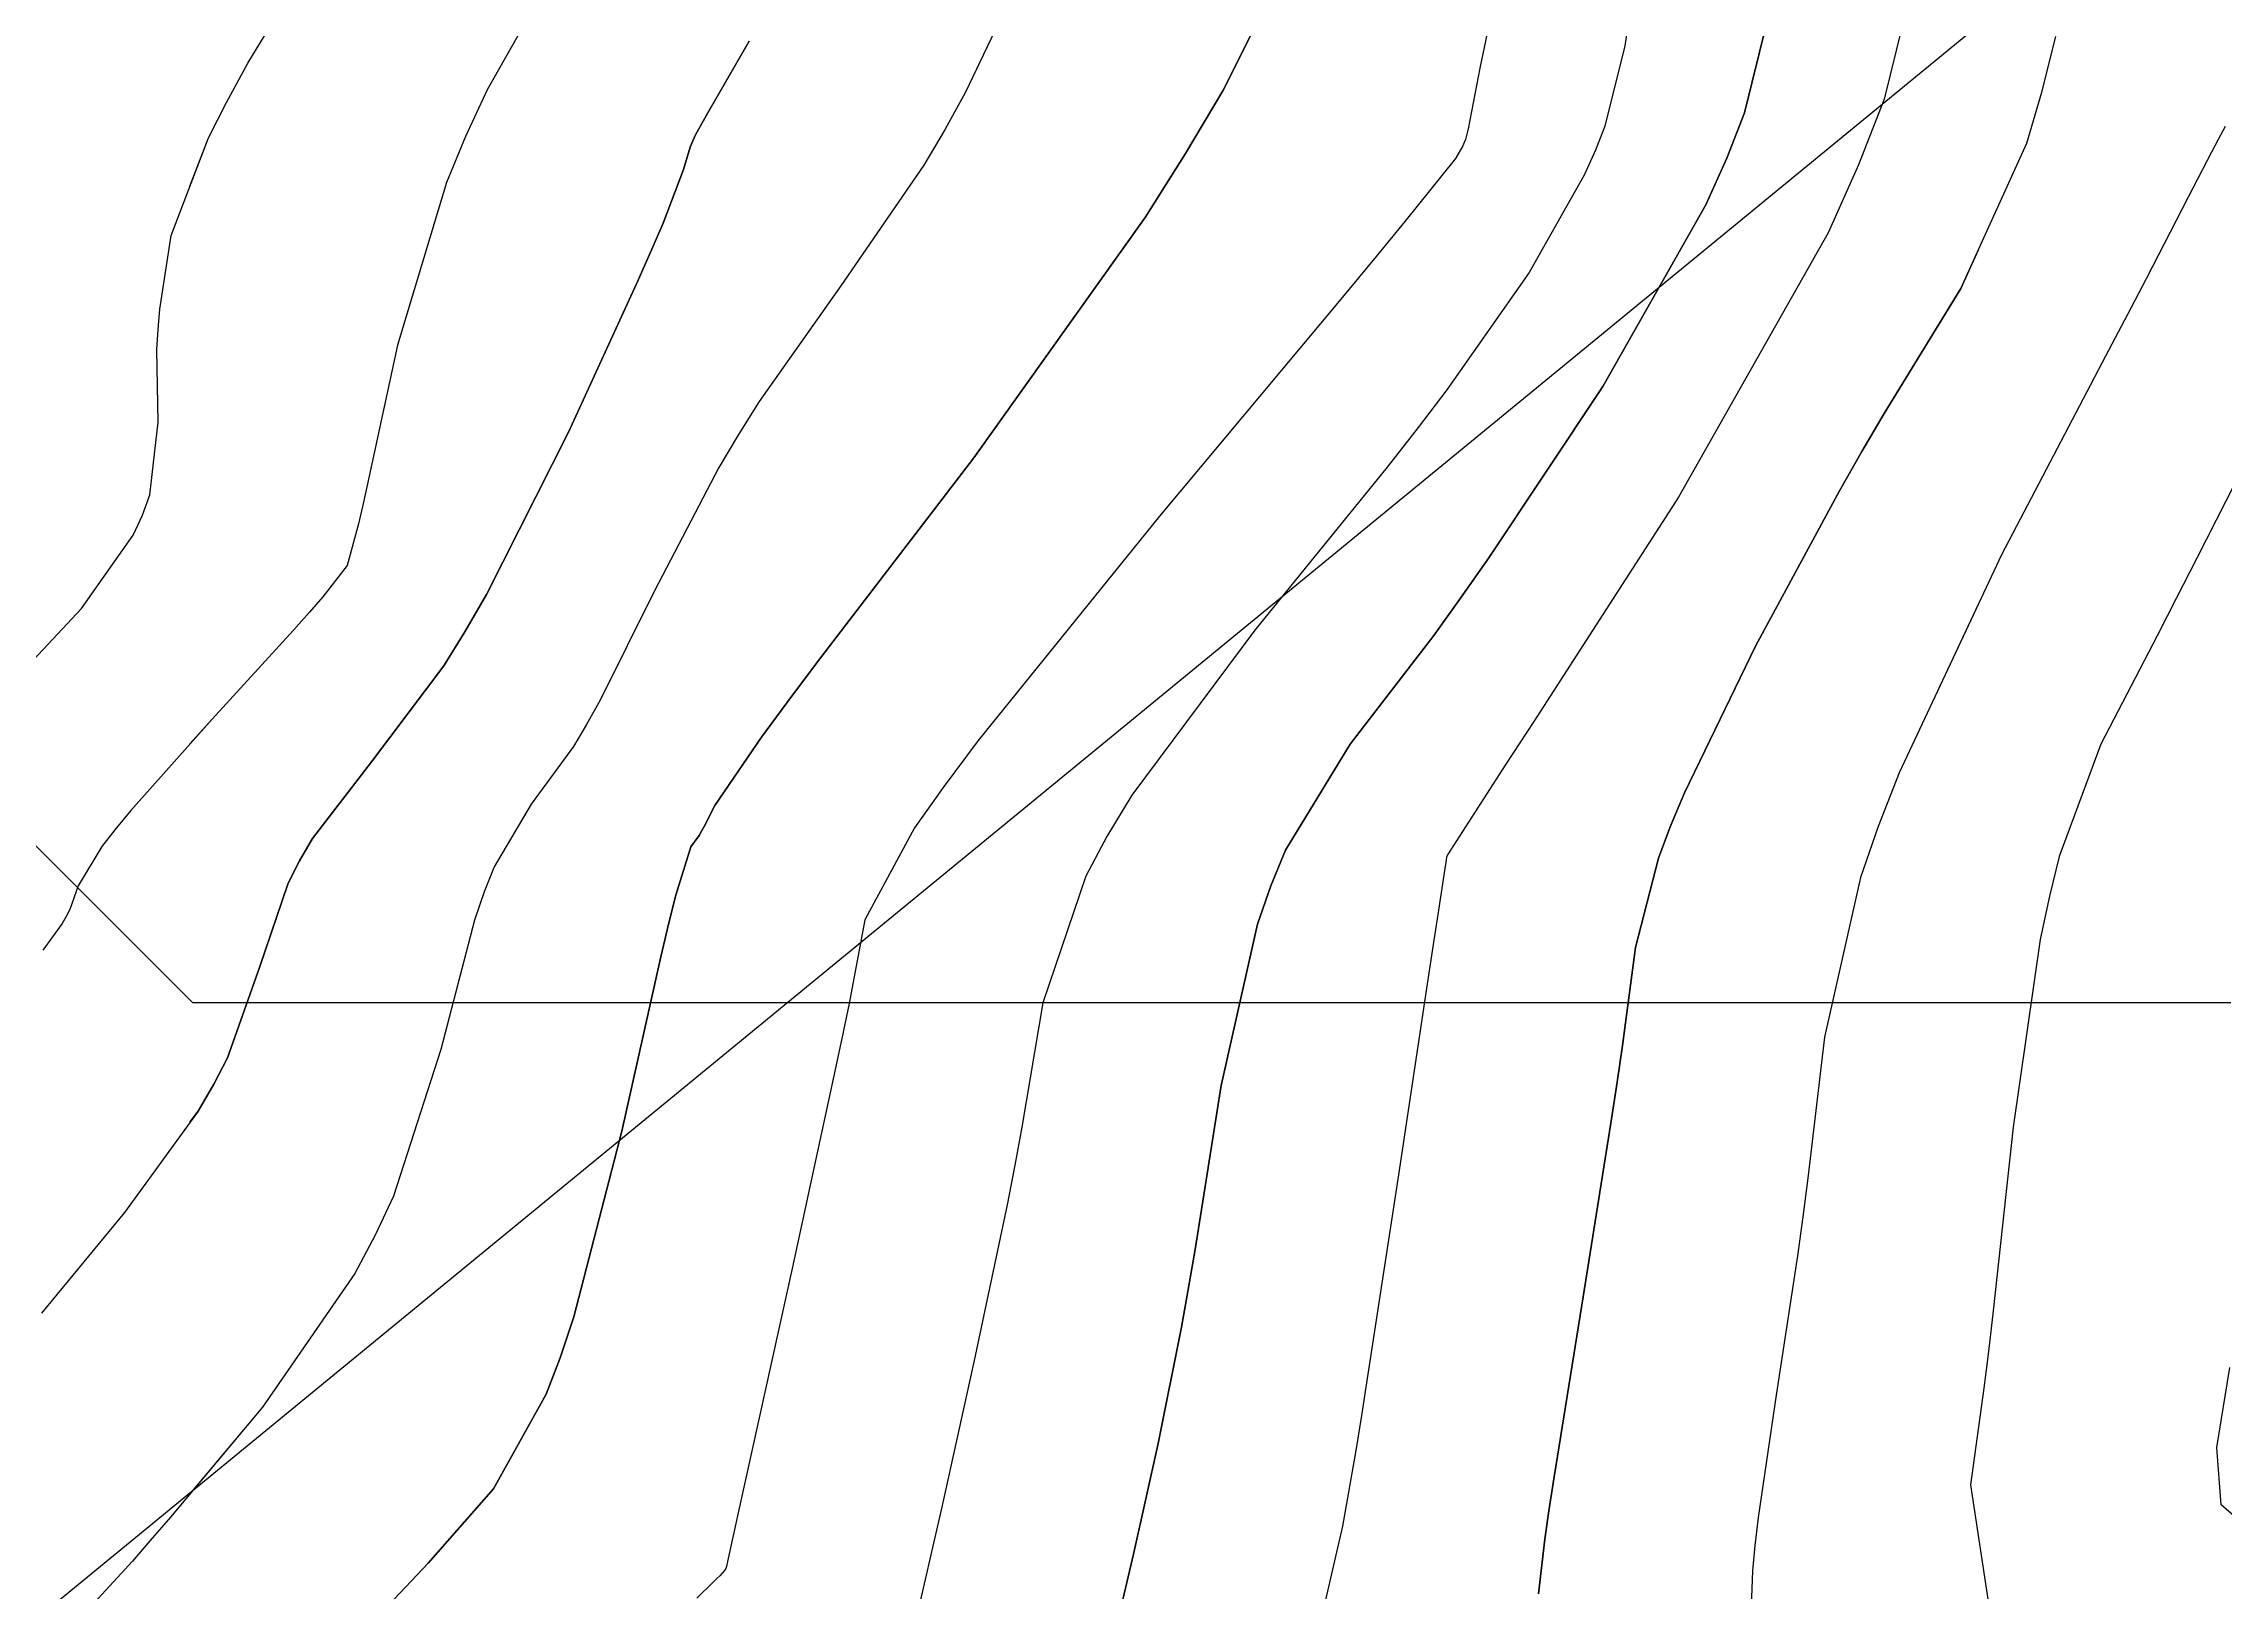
# Model space of a CAD drawing. Header units: metres. Extents: x 837475 to 838479, y 1189012 to 1191015.
# Drawn here: x 837820.8 to 837881.8, y 1190679.5 to 1190722.7 of the extents above; entities that cross this region are included whole.
import ezdxf

# ---------------------------------------------------------------- set-up
doc = ezdxf.new("R2010")
doc.units = ezdxf.units.M
doc.header["$LTSCALE"] = 0.3
for name, color, linetype in [('CORREDORVIA', 70, 'Continuous'), ('COTAS 10', 1, 'Continuous'), ('COTAS INT', 252, 'Continuous'), ('DRENAJE', 5, 'Continuous'), ('VIA2', 121, 'Continuous')]:
    doc.layers.add(name, color=color, linetype=linetype)
doc.styles.get("Standard").update_dxf_attribs({"font": 'simplex.shx'})
doc.dimstyles.get("Standard").update_dxf_attribs({"dimtxt": 0.18, "dimasz": 0.18, "dimexe": 0.18, "dimexo": 0.0625, "dimgap": 0.09, "dimtad": 0, "dimtih": 1, "dimtoh": 1, "dimdec": 4, "dimzin": 0, "dimdsep": 46, "dimtxsty": 'Standard', "dimcen": 0.09, "dimadec": 0, "dimazin": 0, "dimtfac": 1, "dimtdec": 4, "dimtofl": 0, "dimtmove": 0, "dimatfit": 3, "dimfxl": 1, "dimtolj": 1, "dimtzin": 0, "dimarcsym": 0})

# ---------------------------------------------------------------- blocks, each defined once
blk = doc.blocks.new('*D11')
at = {"layer": 'Defpoints', "color": 0, "transparency": 16777216}
for p in [(838417.909, 1190732.507), (837798.033, 1190660.17), (838416.861, 1190652.103)]:
    blk.add_point(p, dxfattribs=at)
at = {"layer": 'VIA2', "color": 0, "lineweight": -2, "transparency": 16777216}
for p, q in [((837798.034, 1190660.232), (837799.083, 1190740.754)), ((837799.261, 1190740.572), (838107.805, 1190736.55)), ((838417.729, 1190732.51), (838109.185, 1190736.532)), ((838416.862, 1190652.165), (838417.911, 1190732.687))]:
    blk.add_line(p, q, dxfattribs=at)
at = {"layer": 'VIA2', "color": 0, "transparency": 16777216}
for points in [[(837799.261, 1190740.602), (837799.261, 1190740.542), (837799.081, 1190740.574)], [(838417.729, 1190732.54), (838417.729, 1190732.48), (838417.909, 1190732.507)]]:
    blk.add_solid(points, dxfattribs=at)
at = {"layer": 'VIA2', "color": 0, "transparency": 16777216, "insert": (838108.495, 1190736.541), "char_height": 0.18, "attachment_point": 5}
blk.add_mtext('\\A1;618.8807', dxfattribs=at)

msp = doc.modelspace()

# ---------------------------------------------------------------- linework, layer by layer
at = {"layer": 'CORREDORVIA'}
msp.add_lwpolyline([(837910.67578, 1191000.96488), (838157.033, 1190996.193), (838237.174, 1190821.339), (838237.001, 1190602.875), (838240.0305, 1190437.1985), (838223.5365, 1190366.2715), (838212.196, 1190288.9195), (838227.642, 1189916.876), (838080.482, 1189451.8445), (837860.4834, 1189307.12351), (837593.19071, 1189234.39948), (837744.4868, 1189686.6093), (837750.277, 1189933.973), (837710.4905, 1190057.959), (837731.595, 1190134.414), (837885.383, 1190229.429), (837983.18356, 1190344.11971), (837817.55386, 1190502.18733), (837798.03286, 1190660.16958), (837963.57418, 1190795.98182)], close=True, dxfattribs=at)
at = {"layer": 'COTAS 10'}
for points in [[(837873.797, 1190727.309), (837872.294, 1190721.181), (837871.574, 1190719.342), (837870.722, 1190717.44), (837866.546, 1190710.058), (837862.492, 1190703.788), (837861.716, 1190702.587), (837861.091, 1190701.619), (837860.086, 1190700.058), (837860.066, 1190700.018), (837860.062, 1190700.008), (837860.059, 1190700), (837860.053, 1190699.975), (837860.047, 1190699.936), (837860.045, 1190699.918), (837860.041, 1190699.897), (837860.025, 1190699.798), (837859.812, 1190698.393), (837859.685, 1190697.55), (837859.528, 1190696.509), (837858.714, 1190691.109), (837857.86, 1190685.535), (837857.678, 1190684.385), (837857.52, 1190683.405), (837857.144, 1190681.286), (837856.67, 1190679.235)], [(837873.797, 1190727.309), (837872.294, 1190721.181), (837871.574, 1190719.342), (837870.722, 1190717.44), (837866.546, 1190710.058), (837862.492, 1190703.788), (837861.716, 1190702.587), (837861.091, 1190701.619), (837860.086, 1190700.058), (837860.066, 1190700.018), (837860.062, 1190700.008), (837860.059, 1190700), (837860.053, 1190699.975), (837860.047, 1190699.936), (837860.045, 1190699.918), (837860.041, 1190699.897), (837860.025, 1190699.798), (837859.812, 1190698.393), (837859.685, 1190697.55), (837859.528, 1190696.509), (837858.714, 1190691.109), (837857.86, 1190685.535), (837857.678, 1190684.385), (837857.52, 1190683.405), (837857.144, 1190681.286), (837856.67, 1190679.235)], [(837848.525, 1190725.402), (837846.61, 1190721.38), (837846.034, 1190720.341), (837845.439, 1190719.333), (837843.123, 1190715.962), (837840.836, 1190712.73), (837840.259, 1190711.81), (837839.707, 1190710.88), (837837.915, 1190707.433), (837836.392, 1190704.38), (837836.01, 1190703.698), (837835.644, 1190703.087), (837834.465, 1190701.472), (837833.427, 1190699.72), (837833.151, 1190699.022), (837832.878, 1190698.233), (837831.934, 1190694.617), (837830.613, 1190690.519), (837830.103, 1190689.426), (837829.532, 1190688.35), (837826.949, 1190684.617), (837824.377, 1190681.544), (837823.812, 1190680.885), (837823.312, 1190680.31), (837822.038, 1190678.925)], [(837848.525, 1190725.402), (837846.61, 1190721.38), (837846.034, 1190720.341), (837845.439, 1190719.333), (837843.123, 1190715.962), (837840.836, 1190712.73), (837840.259, 1190711.81), (837839.707, 1190710.88), (837837.915, 1190707.433), (837836.392, 1190704.38), (837836.01, 1190703.698), (837835.644, 1190703.087), (837834.465, 1190701.472), (837833.427, 1190699.72), (837833.151, 1190699.022), (837832.878, 1190698.233), (837831.934, 1190694.617), (837830.613, 1190690.519), (837830.103, 1190689.426), (837829.532, 1190688.35), (837826.949, 1190684.617), (837824.92346, 1190682.1969)]]:
    msp.add_lwpolyline(points, dxfattribs=at)
at = {"layer": 'COTAS INT'}
for points in [[(837820.282, 1190705.216), (837821.893, 1190706.939), (837823.335, 1190708.991), (837823.597, 1190709.556), (837823.8, 1190710.121), (837824.036, 1190712.15), (837823.999, 1190714.181), (837824.03, 1190714.745), (837824.077, 1190715.312), (837824.395, 1190717.366), (837825.437, 1190720.098), (837825.94, 1190721.09), (837826.537, 1190722.186), (837829.469, 1190726.995)], [(837824.92346, 1190718.75155), (837825.437, 1190720.098), (837825.94, 1190721.09), (837826.537, 1190722.186), (837829.469, 1190726.995)], [(837830.293, 1190678.898), (837830.962, 1190679.597), (837831.581, 1190680.259), (837833.41, 1190682.331), (837834.879, 1190684.976), (837835.271, 1190685.997), (837835.658, 1190687.144), (837837.001, 1190692.331), (837838.089, 1190697.205), (837838.315, 1190698.154), (837838.507, 1190698.93), (837838.929, 1190700.285), (837839.157, 1190700.598), (837839.228, 1190700.716), (837839.302, 1190700.848), (837839.596, 1190701.439), (837840.899, 1190703.342), (837841.609, 1190704.302), (837842.47, 1190705.449), (837846.84, 1190711.154), (837851.633, 1190717.874), (837852.76, 1190719.661), (837853.801, 1190721.416), (837856.84, 1190727.489)], [(837856.84, 1190727.489), (837853.801, 1190721.416), (837852.76, 1190719.661), (837851.633, 1190717.874), (837846.84, 1190711.154), (837842.47, 1190705.449), (837841.609, 1190704.302), (837840.899, 1190703.342), (837839.596, 1190701.439), (837839.302, 1190700.848), (837839.228, 1190700.716), (837839.157, 1190700.598), (837838.929, 1190700.285), (837838.507, 1190698.93), (837838.315, 1190698.154), (837838.089, 1190697.205), (837837.001, 1190692.331), (837835.658, 1190687.144), (837835.271, 1190685.997), (837834.879, 1190684.976), (837833.41, 1190682.331), (837831.581, 1190680.259), (837830.962, 1190679.597), (837830.293, 1190678.898)], [(837835.958, 1190726.253), (837833.229, 1190721.441), (837832.628, 1190720.139), (837832.094, 1190718.85), (837830.722, 1190714.303), (837829.937, 1190710.645), (837829.773, 1190709.916), (837829.632, 1190709.311), (837829.315, 1190708.149), (837828.634, 1190707.272), (837828.264, 1190706.845), (837827.816, 1190706.338), (837825.539, 1190703.846), (837823.267, 1190701.299), (837822.822, 1190700.759), (837822.456, 1190700.289), (837821.799, 1190699.189), (837821.564, 1190698.527), (837821.464, 1190698.335), (837821.349, 1190698.138), (837820.811, 1190697.396)], [(837835.958, 1190726.253), (837833.229, 1190721.441), (837832.628, 1190720.139), (837832.094, 1190718.85), (837830.722, 1190714.303), (837829.937, 1190710.645), (837829.773, 1190709.916), (837829.632, 1190709.311), (837829.315, 1190708.149), (837828.634, 1190707.272), (837828.264, 1190706.845), (837827.816, 1190706.338), (837825.539, 1190703.846), (837824.92346, 1190703.15595)], [(837865.46, 1190725.473), (837865.037, 1190722.668), (837864.485, 1190720.426), (837864.22, 1190719.751), (837863.906, 1190719.053), (837862.369, 1190716.338), (837860.063, 1190713.059), (837859.266, 1190712.006), (837858.399, 1190710.891), (837854.693, 1190706.338), (837851.257, 1190701.721), (837850.56, 1190700.565), (837849.973, 1190699.462), (837848.772, 1190695.921), (837848.185, 1190692.444), (837847.985, 1190691.382), (837847.768, 1190690.276), (837846.851, 1190685.921), (837845.931, 1190681.784), (837845.713, 1190680.815), (837845.51, 1190679.923), (837844.911, 1190677.338)], [(837865.46, 1190725.473), (837865.037, 1190722.668), (837864.485, 1190720.426), (837864.22, 1190719.751), (837863.906, 1190719.053), (837862.369, 1190716.338), (837860.063, 1190713.059), (837859.266, 1190712.006), (837858.399, 1190710.891), (837854.693, 1190706.338), (837851.257, 1190701.721), (837850.56, 1190700.565), (837849.973, 1190699.462), (837848.772, 1190695.921), (837848.185, 1190692.444), (837847.985, 1190691.382), (837847.768, 1190690.276), (837846.851, 1190685.921), (837845.931, 1190681.784), (837845.713, 1190680.815), (837845.51, 1190679.923), (837844.911, 1190677.338)], [(837850.851, 1190678.562), (837851.081, 1190679.557), (837851.3, 1190680.509), (837851.997, 1190683.604), (837852.646, 1190686.854), (837852.835, 1190687.906), (837853.027, 1190689.023), (837853.756, 1190693.604), (837854.768, 1190698.116), (837855.139, 1190699.189), (837855.55, 1190700.186), (837857.36, 1190703.153), (837859.702, 1190706.189), (837860.447, 1190707.229), (837861.235, 1190708.357), (837864.428, 1190713.153), (837867.303, 1190718.23), (837867.89, 1190719.535), (837868.385, 1190720.797), (837869.417, 1190724.988)], [(837869.417, 1190724.988), (837868.385, 1190720.797), (837867.89, 1190719.535), (837867.303, 1190718.23), (837864.428, 1190713.153), (837861.235, 1190708.357), (837860.447, 1190707.229), (837859.702, 1190706.189), (837857.36, 1190703.153), (837855.55, 1190700.186), (837855.139, 1190699.189), (837854.768, 1190698.116), (837853.756, 1190693.604), (837853.027, 1190689.023), (837852.835, 1190687.906), (837852.646, 1190686.854), (837851.997, 1190683.604), (837851.3, 1190680.509), (837851.081, 1190679.557), (837850.851, 1190678.562)], [(837840.556, 1190722.807), (837839.443, 1190720.863), (837839.066, 1190720.199), (837838.983, 1190720.019), (837838.91, 1190719.841), (837838.72, 1190719.214), (837838.15, 1190717.714), (837837.835, 1190716.986), (837837.454, 1190716.122), (837835.511, 1190711.873), (837833.215, 1190707.337), (837832.611, 1190706.292), (837832.021, 1190705.339), (837830.002, 1190702.659), (837828.347, 1190700.509), (837827.986, 1190699.89), (837827.667, 1190699.261), (837826.866, 1190696.903), (837825.968, 1190694.378), (837825.588, 1190693.643), (837825.151, 1190692.894), (837823.097, 1190690.059), (837820.772, 1190687.246)], [(837824.92346, 1190692.57994), (837825.151, 1190692.894), (837825.588, 1190693.643), (837825.968, 1190694.378), (837826.866, 1190696.903), (837827.667, 1190699.261), (837827.986, 1190699.89), (837828.347, 1190700.509), (837830.002, 1190702.659), (837832.021, 1190705.339), (837832.611, 1190706.292), (837833.215, 1190707.337), (837835.511, 1190711.873), (837837.454, 1190716.122), (837837.835, 1190716.986), (837838.15, 1190717.714), (837838.72, 1190719.214), (837838.91, 1190719.841), (837838.983, 1190720.019), (837839.066, 1190720.199), (837839.443, 1190720.863), (837840.556, 1190722.807)], [(837861.189, 1190723.022), (837860.99, 1190722.047), (837860.657, 1190720.348), (837860.585, 1190720.056), (837860.55, 1190719.968), (837860.51, 1190719.877), (837860.309, 1190719.522), (837858.892, 1190717.761), (837858.084, 1190716.783), (837857.096, 1190715.593), (837852.027, 1190709.522), (837846.964, 1190703.255), (837845.98, 1190701.94), (837845.178, 1190700.808), (837843.788, 1190698.239), (837843.351, 1190695.905), (837843.149, 1190694.922), (837842.911, 1190693.793), (837841.761, 1190688.495), (837840.253, 1190681.659), (837839.954, 1190680.302), (837839.92, 1190680.162), (837839.911, 1190680.133), (837839.902, 1190680.107), (837839.871, 1190680.046), (837839.734, 1190679.905), (837839.657, 1190679.83), (837839.565, 1190679.738), (837839.093, 1190679.273)], [(837861.189, 1190723.022), (837860.99, 1190722.047), (837860.657, 1190720.348), (837860.585, 1190720.056), (837860.55, 1190719.968), (837860.51, 1190719.877), (837860.309, 1190719.522), (837858.892, 1190717.761), (837858.084, 1190716.783), (837857.096, 1190715.593), (837852.027, 1190709.522), (837846.964, 1190703.255), (837845.98, 1190701.94), (837845.178, 1190700.808), (837843.788, 1190698.239), (837843.351, 1190695.905), (837843.149, 1190694.922), (837842.911, 1190693.793), (837841.761, 1190688.495), (837840.253, 1190681.659), (837839.954, 1190680.302), (837839.92, 1190680.162), (837839.911, 1190680.133), (837839.902, 1190680.107), (837839.871, 1190680.046), (837839.734, 1190679.905), (837839.657, 1190679.83), (837839.565, 1190679.738), (837839.093, 1190679.273)], [(837862.628, 1190679.399), (837862.801, 1190680.922), (837862.917, 1190681.716), (837863.063, 1190682.671), (837863.836, 1190687.465), (837864.653, 1190692.556), (837864.827, 1190693.698), (837864.979, 1190694.725), (837865.336, 1190697.465), (837865.978, 1190699.965), (837866.308, 1190700.839), (837866.705, 1190701.791), (837868.691, 1190705.889), (837871.043, 1190710.229), (837871.671, 1190711.334), (837872.289, 1190712.397), (837874.437, 1190715.889), (837876.277, 1190719.955), (837876.701, 1190721.379), (837877.088, 1190722.934)], [(837881.827, 1190720.419), (837881.632, 1190720.054), (837881.442, 1190719.695), (837880.792, 1190718.439), (837879.615, 1190716.162), (837879.092, 1190715.159), (837878.484, 1190713.994), (837875.576, 1190708.439), (837872.707, 1190702.351), (837872.124, 1190700.849), (837871.633, 1190699.427), (837870.62, 1190694.956), (837870.159, 1190691.019), (837870.016, 1190689.934), (837869.866, 1190688.851), (837869.269, 1190684.956), (837868.766, 1190681.535), (837868.676, 1190680.751), (837868.607, 1190680.037), (837868.534, 1190678.048)], [(837874.92346, 1190716.96397), (837874.437, 1190715.889), (837872.289, 1190712.397), (837871.671, 1190711.334), (837871.043, 1190710.229), (837868.691, 1190705.889), (837866.705, 1190701.791), (837866.308, 1190700.839), (837865.978, 1190699.965), (837865.336, 1190697.465), (837864.979, 1190694.725), (837864.827, 1190693.698), (837864.653, 1190692.556), (837863.836, 1190687.465), (837863.063, 1190682.671), (837862.917, 1190681.716), (837862.801, 1190680.922), (837862.628, 1190679.399)], [(837883.477, 1190713.148), (837881.034, 1190708.35), (837880.457, 1190707.222), (837879.922, 1190706.182), (837878.35, 1190703.148), (837877.188, 1190700.007), (837876.913, 1190698.899), (837876.657, 1190697.687), (837875.903, 1190692.447), (837875.339, 1190687.314), (837875.205, 1190686.17), (837875.079, 1190685.146), (837874.702, 1190682.447), (837875.237, 1190678.945)], [(837874.92346, 1190707.05431), (837872.707, 1190702.351), (837872.124, 1190700.849), (837871.633, 1190699.427), (837870.62, 1190694.956), (837870.159, 1190691.019), (837870.016, 1190689.934), (837869.866, 1190688.851), (837869.269, 1190684.956), (837868.766, 1190681.535), (837868.676, 1190680.751), (837868.607, 1190680.037), (837868.534, 1190678.048)], [(837883.32, 1190680.502), (837881.71, 1190681.883), (837881.595, 1190683.493), (837881.961, 1190685.729)]]:
    msp.add_lwpolyline(points, dxfattribs=at)
at = {"layer": 'DRENAJE'}
msp.add_polyline3d([(837881.98652, 1190695.91782, 0), (837880.98686, 1190695.91782, 0), (837879.9872, 1190695.91782, 0), (837878.98753, 1190695.91782, 0), (837877.98787, 1190695.91782, 0), (837876.98821, 1190695.91782, 0), (837875.98855, 1190695.91782, 0), (837874.98888, 1190695.91782, 0), (837873.98922, 1190695.91782, 0), (837872.98956, 1190695.91782, 0), (837871.98989, 1190695.91782, 0), (837870.99023, 1190695.91782, 0), (837869.99057, 1190695.91782, 0), (837868.99091, 1190695.91782, 0), (837867.99124, 1190695.91782, 0), (837866.99158, 1190695.91782, 0), (837865.99192, 1190695.91782, 0), (837864.99225, 1190695.91782, 0), (837863.99259, 1190695.91782, 0), (837862.99293, 1190695.91782, 0), (837861.99327, 1190695.91782, 0), (837860.9936, 1190695.91782, 0), (837859.99394, 1190695.91782, 0), (837858.99428, 1190695.91782, 0), (837857.99461, 1190695.91782, 0), (837856.99495, 1190695.91782, 0), (837855.99529, 1190695.91782, 0), (837854.99562, 1190695.91782, 0), (837853.99596, 1190695.91782, 0), (837852.9963, 1190695.91782, 0), (837851.99664, 1190695.91782, 0), (837850.99697, 1190695.91782, 0), (837849.99731, 1190695.91782, 0), (837848.99765, 1190695.91782, 0), (837847.99798, 1190695.91782, 0), (837846.99832, 1190695.91782, 0), (837845.99866, 1190695.91782, 0), (837844.999, 1190695.91782, 0), (837843.99933, 1190695.91782, 0), (837842.99967, 1190695.91782, 0), (837842.00001, 1190695.91782, 0), (837841.00034, 1190695.91782, 0), (837840.00068, 1190695.91782, 0), (837839.00102, 1190695.91782, 0), (837838.00136, 1190695.91782, 0), (837837.00169, 1190695.91782, 0), (837836.00203, 1190695.91782, 0), (837835.00237, 1190695.91782, 0), (837834.0027, 1190695.91782, 0), (837833.00304, 1190695.91782, 0), (837832.00338, 1190695.91782, 0), (837831.00372, 1190695.91782, 0), (837830.00405, 1190695.91782, 0), (837829.00439, 1190695.91782, 0), (837828.00473, 1190695.91782, 0), (837827.00506, 1190695.91782, 0), (837826.0054, 1190695.91782, 0), (837825.00574, 1190695.91782, 0), (837824.00607, 1190696.91748, 0), (837823.00641, 1190697.91714, 0), (837822.00675, 1190698.91681, 0), (837821.00709, 1190699.91647, 0), (837820.00742, 1190700.91613, 0)], dxfattribs=at)

# ---------------------------------------------------------------- dimensions: what is measured, and where the dimension line sits
at = {"layer": 'VIA2'}
dim = msp.add_aligned_dim(p1=(837798.03286, 1190660.16958), p2=(838416.861, 1190652.103), distance=80.41115, dimstyle='Standard', dxfattribs=at)
dim.commit()
dim.dimension.update_dxf_attribs({"geometry": '*D11', "text_midpoint": (838108.49502, 1190736.54061)})

doc.saveas('drawing.dxf')
